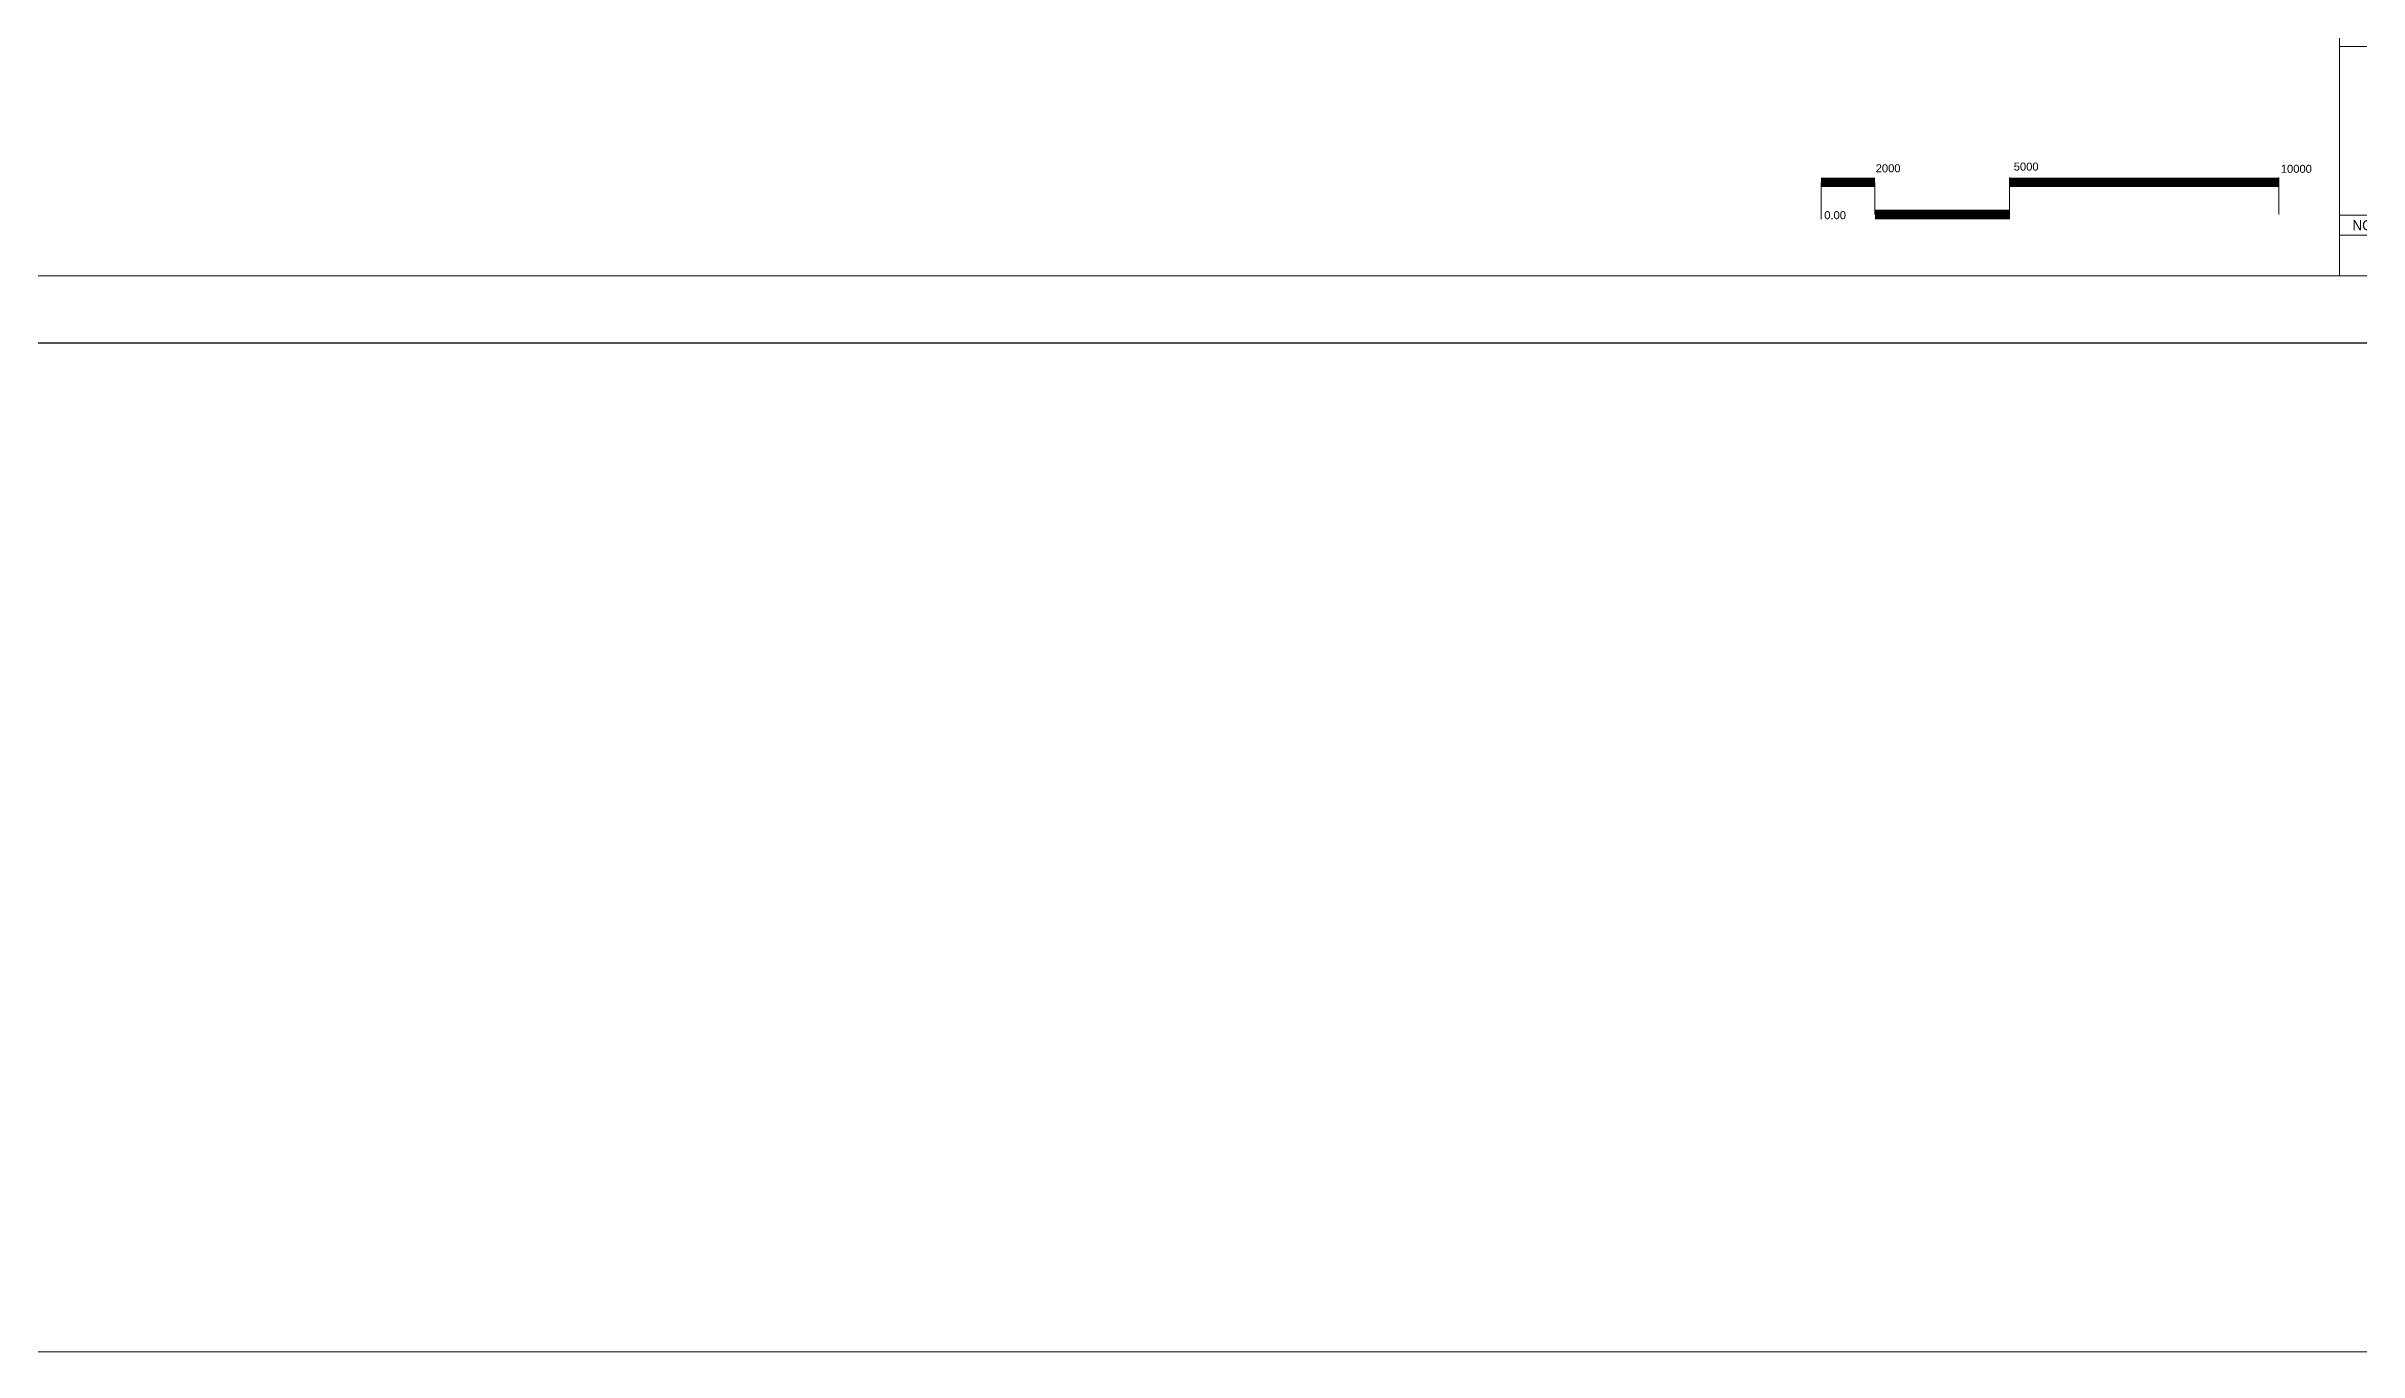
# Model space of a CAD drawing. Header units: millimetres. Extents: x -280308 to 6402717, y -14 to 2073074.
# Drawn here: x -54179 to 31713, y 188808 to 237294 of the extents above; entities that cross this region are included whole.
import ezdxf
from ezdxf.enums import TextEntityAlignment as Align

# ---------------------------------------------------------------- set-up
doc = ezdxf.new("R2010")
doc.units = ezdxf.units.MM
doc.layers.get('0').update_dxf_attribs({"lineweight": 0})
doc.layers.add('A-ANNOTATION', color=144, linetype='Continuous', lineweight=0)
doc.layers.add('A-FURN-EQPM', color=177, linetype='Continuous', lineweight=0)
doc.layers.add('A-TEXT', color=254, linetype='Continuous')
doc.layers.add('TEXTKOP', color=7, linetype='Continuous')
doc.styles.add('1 100', font='GOTHIC.TTF')
doc.styles.get("Standard").update_dxf_attribs({"font": 'arial.ttf'})

# ---------------------------------------------------------------- blocks, each defined once
blk = doc.blocks.new('*U61')
at = {"layer": 'A-ANNOTATION'}
for p, q in [((0, 0), (0, 5.75)), ((8.41, 5.75), (8.41, 0.75)), ((29.44, 0.75), (29.44, 6.5))]:
    blk.add_line(p, q, dxfattribs=at)
at = {"layer": 'A-ANNOTATION', "const_width": 1.5}
for points in [[(0, 5.75), (8.41, 5.75)], [(8.41, 0.75), (29.44, 0.75)]]:
    blk.add_lwpolyline(points, dxfattribs=at)
at = {"layer": 'A-TEXT', "ltscale": 0.25}
for p in [(15.5, 5), (45.5, 5), (0.5, 0)]:
    blk.add_attdef('VALUE', p, '', height=1.25, dxfattribs=at)
blk = doc.blocks.new('*U62')
at = {"layer": 'A-ANNOTATION'}
for p, q in [((0, 0), (0, 5.75)), ((42.05, 0.75), (42.05, 6.5)), ((42.05, 5.75), (42.05, 0.75))]:
    blk.add_line(p, q, dxfattribs=at)
at = {"layer": 'A-ANNOTATION', "const_width": 1.5}
for points in [[(0, 5.75), (42.05, 5.75)], [(42.05, 0.75), (42.05, 0.75)]]:
    blk.add_lwpolyline(points, dxfattribs=at)
at = {"layer": 'A-TEXT', "ltscale": 0.25}
for p in [(15.5, 5), (45.5, 5), (0.5, 0)]:
    blk.add_attdef('VALUE', p, '', height=1.25, dxfattribs=at)
blk = doc.blocks.new('KOP GAMBAR')
at = {"color": 5}
for p, q in [((342287, 109561), (342287, 164961)), ((273287, 109561), (352287, 109561))]:
    blk.add_line(p, q, dxfattribs=at)
at = {"ltscale": 8}
for p, q in [((342287, 116367), (352287, 116367)), ((342287, 110761), (352287, 110761))]:
    blk.add_line(p, q, dxfattribs=at)
for p, q in [((342287, 111361), (352287, 111361)), ((270287, 107561), (354287, 107561))]:
    blk.add_line(p, q)
at = {"layer": 'A-FURN-EQPM', "color": 0, "linetype": 'ByBlock', "lineweight": -2, "ltscale": 0.25}
blk.add_lwpolyline([(270287, 107561), (354287, 107561), (354287, 166961), (270287, 166961)], close=True, dxfattribs=at)
at = {"layer": 'TEXTKOP', "style": '1 100'}
blk.add_text('NO. GAMBAR', height=300, dxfattribs=at).set_placement((343954, 111061), align=Align.MIDDLE_CENTER)

msp = doc.modelspace()

# ---------------------------------------------------------------- linework, layer by layer
at = {"ltscale": 0.25}
msp.add_lwpolyline([(-97792.7, 679394.5), (102272, 679394.5), (102272, 188808), (-97792.7, 188808)], close=True, dxfattribs=at)

# ---------------------------------------------------------------- block references
ref = msp.add_blockref('*U61', (11740.2, 230871.6), dxfattribs=dict(xscale=237.802605851613, yscale=237.802605851613, zscale=237.802605851613))
ref.add_attrib('VALUE', '5000', (18897.7, 232675.7), dxfattribs={"layer": 'A-TEXT', "ltscale": 0.25, "height": 297.25})
ref.add_attrib('VALUE', '2000', (13770.6, 232613.5), dxfattribs={"layer": 'A-TEXT', "ltscale": 0.25, "height": 297.25})
ref.add_attrib('VALUE', '0.00', (11859.1, 230871.6), dxfattribs={"layer": 'A-TEXT', "ltscale": 0.25, "height": 297.25})
ref = msp.add_blockref('*U62', (18740.2, 230871.6), dxfattribs=dict(xscale=237.802605851613, yscale=237.802605851613, zscale=237.802605851613))
ref.add_attrib('VALUE', '10000', (28816.8, 232593.8), dxfattribs={"layer": 'A-TEXT', "ltscale": 0.25, "height": 297.25})
at = {"layer": 'A-FURN-EQPM', "color": 0, "linetype": 'ByBlock', "lineweight": -2, "xscale": 1.25, "yscale": 1.25, "zscale": 1.25}
msp.add_blockref('KOP GAMBAR', (-396862.5, 91821.6), dxfattribs=at)

doc.saveas('drawing.dxf')
